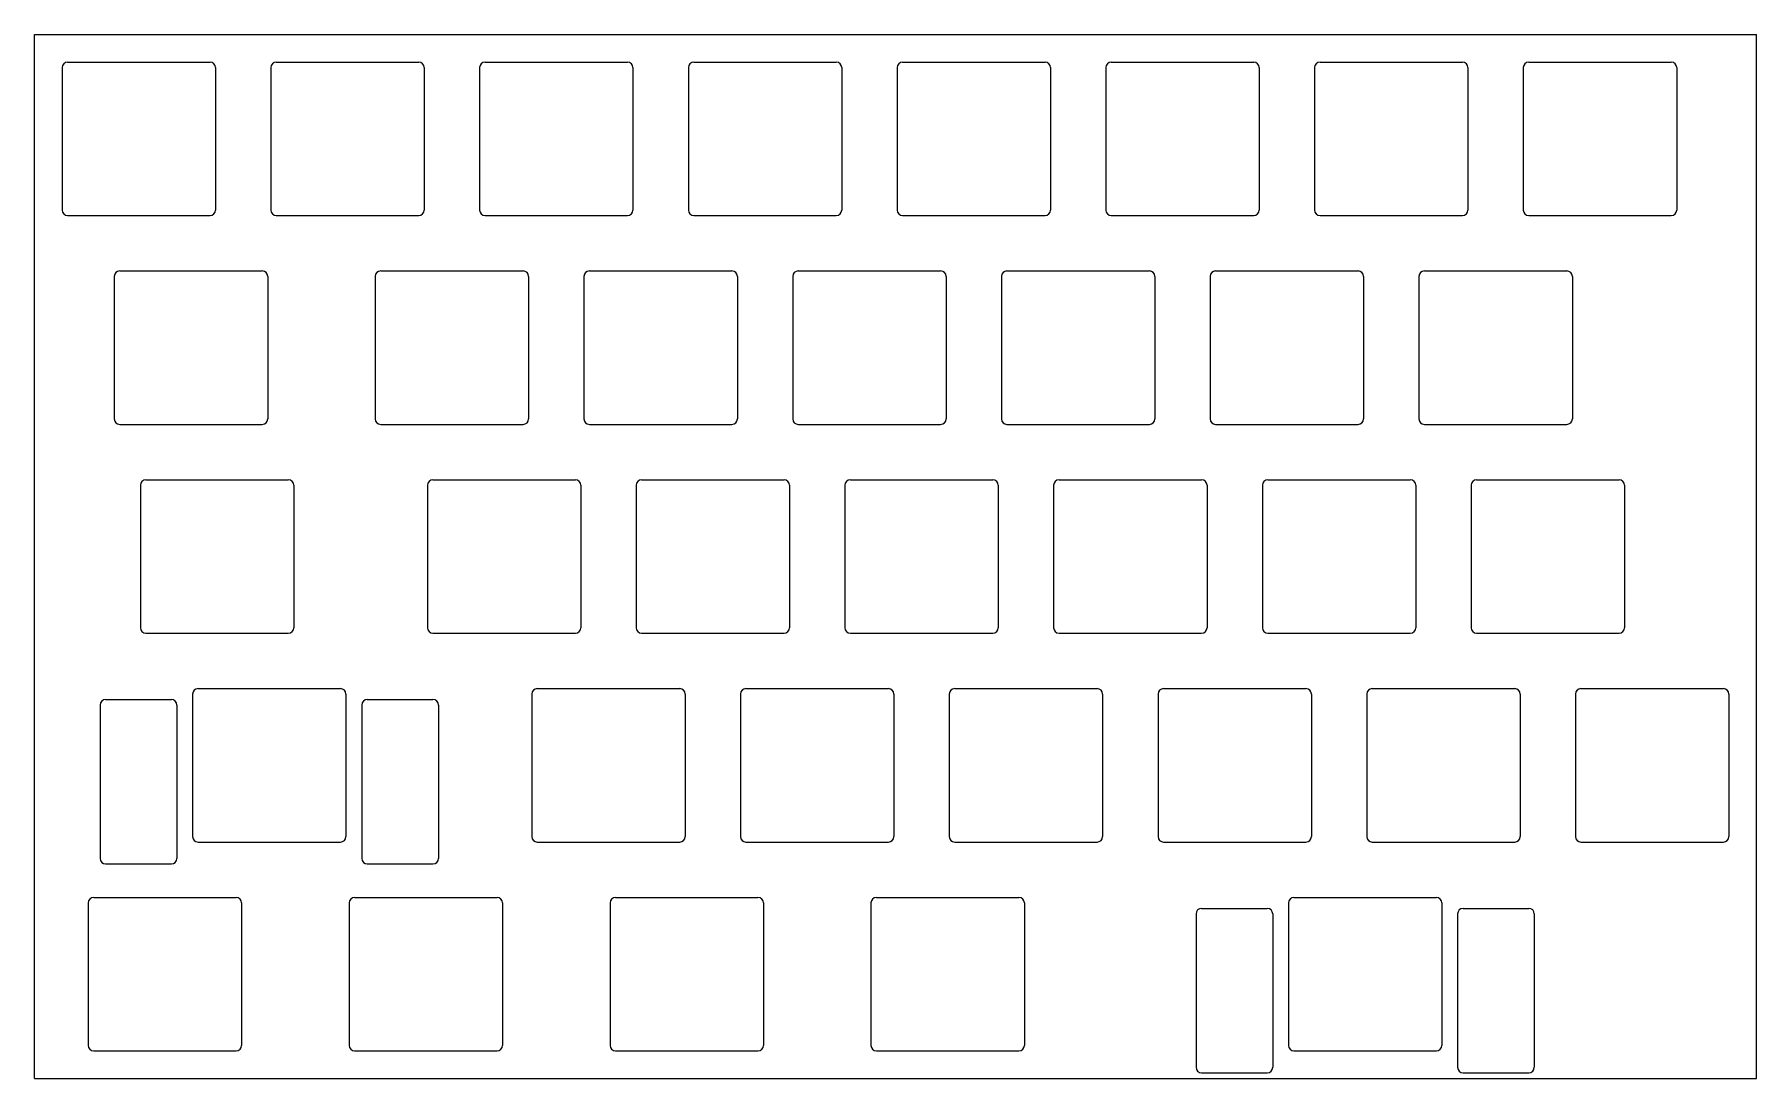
# Model space of a CAD drawing. Header units: millimetres. Extents: x 0 to 157, y -95 to 0.
import ezdxf

# ---------------------------------------------------------------- set-up
doc = ezdxf.new("R2010")
doc.units = ezdxf.units.MM

msp = doc.modelspace()

# ---------------------------------------------------------------- linework, layer by layer
for p, q in [((0, 0), (157.1625, 0)), ((0, -95.25), (0, 0)), ((157.1625, -95.25), (157.1625, 0)), ((2.525, -3.025), (2.525, -16.025)), ((3.025, -2.525), (16.025, -2.525)), ((16.525, -3.025), (16.525, -16.025)), ((21.575, -3.025), (21.575, -16.025)), ((22.075, -2.525), (35.075, -2.525)), ((35.575, -3.025), (35.575, -16.025)), ((40.625, -3.025), (40.625, -16.025)), ((41.125, -2.525), (54.125, -2.525)), ((54.625, -3.025), (54.625, -16.025)), ((59.675, -3.025), (59.675, -16.025)), ((60.175, -2.525), (73.175, -2.525)), ((73.675, -3.025), (73.675, -16.025)), ((78.725, -3.025), (78.725, -16.025)), ((79.225, -2.525), (92.225, -2.525)), ((92.725, -3.025), (92.725, -16.025)), ((97.775, -3.025), (97.775, -16.025)), ((98.275, -2.525), (111.275, -2.525)), ((111.775, -3.025), (111.775, -16.025)), ((116.825, -3.025), (116.825, -16.025)), ((117.325, -2.525), (130.325, -2.525)), ((130.825, -3.025), (130.825, -16.025)), ((135.875, -3.025), (135.875, -16.025)), ((136.375, -2.525), (149.375, -2.525)), ((149.875, -3.025), (149.875, -16.025)), ((3.025, -16.525), (16.025, -16.525)), ((22.075, -16.525), (35.075, -16.525)), ((41.125, -16.525), (54.125, -16.525)), ((60.175, -16.525), (73.175, -16.525)), ((79.225, -16.525), (92.225, -16.525)), ((98.275, -16.525), (111.275, -16.525)), ((117.325, -16.525), (130.325, -16.525)), ((136.375, -16.525), (149.375, -16.525)), ((7.7875, -21.575), (20.7875, -21.575)), ((31.6, -21.575), (44.6, -21.575)), ((50.65, -21.575), (63.65, -21.575)), ((69.7, -21.575), (82.7, -21.575)), ((88.75, -21.575), (101.75, -21.575)), ((107.8, -21.575), (120.8, -21.575)), ((126.85, -21.575), (139.85, -21.575)), ((7.2875, -22.075), (7.2875, -35.075)), ((21.2875, -22.075), (21.2875, -35.075)), ((31.1, -22.075), (31.1, -35.075)), ((45.1, -22.075), (45.1, -35.075)), ((50.15, -22.075), (50.15, -35.075)), ((64.15, -22.075), (64.15, -35.075)), ((69.2, -22.075), (69.2, -35.075)), ((83.2, -22.075), (83.2, -35.075)), ((88.25, -22.075), (88.25, -35.075)), ((102.25, -22.075), (102.25, -35.075)), ((107.3, -22.075), (107.3, -35.075)), ((121.3, -22.075), (121.3, -35.075)), ((126.35, -22.075), (126.35, -35.075)), ((140.35, -22.075), (140.35, -35.075)), ((7.7875, -35.575), (20.7875, -35.575)), ((31.6, -35.575), (44.6, -35.575)), ((50.65, -35.575), (63.65, -35.575)), ((69.7, -35.575), (82.7, -35.575)), ((88.75, -35.575), (101.75, -35.575)), ((107.8, -35.575), (120.8, -35.575)), ((126.85, -35.575), (139.85, -35.575)), ((10.16875, -40.625), (23.16875, -40.625)), ((36.3625, -40.625), (49.3625, -40.625)), ((55.4125, -40.625), (68.4125, -40.625)), ((74.4625, -40.625), (87.4625, -40.625)), ((93.5125, -40.625), (106.5125, -40.625)), ((112.5625, -40.625), (125.5625, -40.625)), ((131.6125, -40.625), (144.6125, -40.625)), ((9.66875, -41.125), (9.66875, -54.125)), ((23.66875, -41.125), (23.66875, -54.125)), ((35.8625, -41.125), (35.8625, -54.125)), ((49.8625, -41.125), (49.8625, -54.125)), ((54.9125, -41.125), (54.9125, -54.125)), ((68.9125, -41.125), (68.9125, -54.125)), ((73.9625, -41.125), (73.9625, -54.125)), ((87.9625, -41.125), (87.9625, -54.125)), ((93.0125, -41.125), (93.0125, -54.125)), ((107.0125, -41.125), (107.0125, -54.125)), ((112.0625, -41.125), (112.0625, -54.125)), ((126.0625, -41.125), (126.0625, -54.125)), ((131.1125, -41.125), (131.1125, -54.125)), ((145.1125, -41.125), (145.1125, -54.125)), ((10.16875, -54.625), (23.16875, -54.625)), ((36.3625, -54.625), (49.3625, -54.625)), ((55.4125, -54.625), (68.4125, -54.625)), ((74.4625, -54.625), (87.4625, -54.625)), ((93.5125, -54.625), (106.5125, -54.625)), ((112.5625, -54.625), (125.5625, -54.625)), ((131.6125, -54.625), (144.6125, -54.625)), ((14.93125, -59.675), (27.93125, -59.675)), ((45.8875, -59.675), (58.8875, -59.675)), ((64.9375, -59.675), (77.9375, -59.675)), ((83.9875, -59.675), (96.9875, -59.675)), ((103.0375, -59.675), (116.0375, -59.675)), ((122.0875, -59.675), (135.0875, -59.675)), ((141.1375, -59.675), (154.1375, -59.675)), ((5.99325, -61.175), (5.99325, -75.175)), ((6.49325, -60.675), (12.49325, -60.675)), ((12.99325, -61.175), (12.99325, -75.175)), ((14.43125, -60.175), (14.43125, -73.175)), ((28.43125, -60.175), (28.43125, -73.175)), ((29.86925, -61.175), (29.86925, -75.175)), ((30.36925, -60.675), (36.36925, -60.675)), ((36.86925, -61.175), (36.86925, -75.175)), ((45.3875, -60.175), (45.3875, -73.175)), ((59.3875, -60.175), (59.3875, -73.175)), ((64.4375, -60.175), (64.4375, -73.175)), ((78.4375, -60.175), (78.4375, -73.175)), ((83.4875, -60.175), (83.4875, -73.175)), ((97.4875, -60.175), (97.4875, -73.175)), ((102.5375, -60.175), (102.5375, -73.175)), ((116.5375, -60.175), (116.5375, -73.175)), ((121.5875, -60.175), (121.5875, -73.175)), ((135.5875, -60.175), (135.5875, -73.175)), ((140.6375, -60.175), (140.6375, -73.175)), ((154.6375, -60.175), (154.6375, -73.175)), ((14.93125, -73.675), (27.93125, -73.675)), ((45.8875, -73.675), (58.8875, -73.675)), ((64.9375, -73.675), (77.9375, -73.675)), ((83.9875, -73.675), (96.9875, -73.675)), ((103.0375, -73.675), (116.0375, -73.675)), ((122.0875, -73.675), (135.0875, -73.675)), ((141.1375, -73.675), (154.1375, -73.675)), ((6.49325, -75.675), (12.49325, -75.675)), ((30.36925, -75.675), (36.36925, -75.675)), ((4.90625, -79.225), (4.90625, -92.225)), ((5.40625, -78.725), (18.40625, -78.725)), ((18.90625, -79.225), (18.90625, -92.225)), ((28.71875, -79.225), (28.71875, -92.225)), ((29.21875, -78.725), (42.21875, -78.725)), ((42.71875, -79.225), (42.71875, -92.225)), ((52.53125, -79.225), (52.53125, -92.225)), ((53.03125, -78.725), (66.03125, -78.725)), ((66.53125, -79.225), (66.53125, -92.225)), ((76.34375, -79.225), (76.34375, -92.225)), ((76.84375, -78.725), (89.84375, -78.725)), ((90.34375, -79.225), (90.34375, -92.225)), ((106.50575, -79.725), (112.50575, -79.725)), ((114.44375, -79.225), (114.44375, -92.225)), ((114.94375, -78.725), (127.94375, -78.725)), ((128.44375, -79.225), (128.44375, -92.225)), ((130.38175, -79.725), (136.38175, -79.725)), ((106.00575, -80.225), (106.00575, -94.225)), ((113.00575, -80.225), (113.00575, -94.225)), ((129.88175, -80.225), (129.88175, -94.225)), ((136.88175, -80.225), (136.88175, -94.225)), ((5.40625, -92.725), (18.40625, -92.725)), ((29.21875, -92.725), (42.21875, -92.725)), ((53.03125, -92.725), (66.03125, -92.725)), ((76.84375, -92.725), (89.84375, -92.725)), ((114.94375, -92.725), (127.94375, -92.725)), ((0, -95.25), (157.1625, -95.25)), ((106.50575, -94.725), (112.50575, -94.725)), ((130.38175, -94.725), (136.38175, -94.725))]:
    msp.add_line(p, q)
for centre, start, end in [((3.025, -3.025), 90, 180), ((16.025, -3.025), 0, 90), ((22.075, -3.025), 90, 180), ((35.075, -3.025), 0, 90), ((41.125, -3.025), 90, 180), ((54.125, -3.025), 0, 90), ((60.175, -3.025), 90, 180), ((73.175, -3.025), 0, 90), ((79.225, -3.025), 90, 180), ((92.225, -3.025), 0, 90), ((98.275, -3.025), 90, 180), ((111.275, -3.025), 0, 90), ((117.325, -3.025), 90, 180), ((130.325, -3.025), 0, 90), ((136.375, -3.025), 90, 180), ((149.375, -3.025), 0, 90), ((3.025, -16.025), 180, 270), ((16.025, -16.025), 270, 0), ((22.075, -16.025), 180, 270), ((35.075, -16.025), 270, 0), ((41.125, -16.025), 180, 270), ((54.125, -16.025), 270, 0), ((60.175, -16.025), 180, 270), ((73.175, -16.025), 270, 0), ((79.225, -16.025), 180, 270), ((92.225, -16.025), 270, 0), ((98.275, -16.025), 180, 270), ((111.275, -16.025), 270, 0), ((117.325, -16.025), 180, 270), ((130.325, -16.025), 270, 0), ((136.375, -16.025), 180, 270), ((149.375, -16.025), 270, 0), ((7.7875, -22.075), 90, 180), ((20.7875, -22.075), 0, 90), ((31.6, -22.075), 90, 180), ((44.6, -22.075), 0, 90), ((50.65, -22.075), 90, 180), ((63.65, -22.075), 0, 90), ((69.7, -22.075), 90, 180), ((82.7, -22.075), 0, 90), ((88.75, -22.075), 90, 180), ((101.75, -22.075), 0, 90), ((107.8, -22.075), 90, 180), ((120.8, -22.075), 0, 90), ((126.85, -22.075), 90, 180), ((139.85, -22.075), 0, 90), ((7.7875, -35.075), 180, 270), ((20.7875, -35.075), 270, 0), ((31.6, -35.075), 180, 270), ((44.6, -35.075), 270, 0), ((50.65, -35.075), 180, 270), ((63.65, -35.075), 270, 0), ((69.7, -35.075), 180, 270), ((82.7, -35.075), 270, 0), ((88.75, -35.075), 180, 270), ((101.75, -35.075), 270, 0), ((107.8, -35.075), 180, 270), ((120.8, -35.075), 270, 0), ((126.85, -35.075), 180, 270), ((139.85, -35.075), 270, 0), ((10.16875, -41.125), 90, 180), ((23.16875, -41.125), 0, 90), ((36.3625, -41.125), 90, 180), ((49.3625, -41.125), 0, 90), ((55.4125, -41.125), 90, 180), ((68.4125, -41.125), 0, 90), ((74.4625, -41.125), 90, 180), ((87.4625, -41.125), 0, 90), ((93.5125, -41.125), 90, 180), ((106.5125, -41.125), 0, 90), ((112.5625, -41.125), 90, 180), ((125.5625, -41.125), 0, 90), ((131.6125, -41.125), 90, 180), ((144.6125, -41.125), 0, 90), ((10.16875, -54.125), 180, 270), ((23.16875, -54.125), 270, 0), ((36.3625, -54.125), 180, 270), ((49.3625, -54.125), 270, 0), ((55.4125, -54.125), 180, 270), ((68.4125, -54.125), 270, 0), ((74.4625, -54.125), 180, 270), ((87.4625, -54.125), 270, 0), ((93.5125, -54.125), 180, 270), ((106.5125, -54.125), 270, 0), ((112.5625, -54.125), 180, 270), ((125.5625, -54.125), 270, 0), ((131.6125, -54.125), 180, 270), ((144.6125, -54.125), 270, 0), ((14.93125, -60.175), 90, 180), ((27.93125, -60.175), 0, 90), ((45.8875, -60.175), 90, 180), ((58.8875, -60.175), 0, 90), ((64.9375, -60.175), 90, 180), ((77.9375, -60.175), 0, 90), ((83.9875, -60.175), 90, 180), ((96.9875, -60.175), 0, 90), ((103.0375, -60.175), 90, 180), ((116.0375, -60.175), 0, 90), ((122.0875, -60.175), 90, 180), ((135.0875, -60.175), 0, 90), ((141.1375, -60.175), 90, 180), ((154.1375, -60.175), 0, 90), ((6.49325, -61.175), 90, 180), ((12.49325, -61.175), 0, 90), ((30.36925, -61.175), 90, 180), ((36.36925, -61.175), 0, 90), ((14.93125, -73.175), 180, 270), ((27.93125, -73.175), 270, 0), ((45.8875, -73.175), 180, 270), ((58.8875, -73.175), 270, 0), ((64.9375, -73.175), 180, 270), ((77.9375, -73.175), 270, 0), ((83.9875, -73.175), 180, 270), ((96.9875, -73.175), 270, 0), ((103.0375, -73.175), 180, 270), ((116.0375, -73.175), 270, 0), ((122.0875, -73.175), 180, 270), ((135.0875, -73.175), 270, 0), ((141.1375, -73.175), 180, 270), ((154.1375, -73.175), 270, 0), ((6.49325, -75.175), 180, 270), ((12.49325, -75.175), 270, 0), ((30.36925, -75.175), 180, 270), ((36.36925, -75.175), 270, 0), ((5.40625, -79.225), 90, 180), ((18.40625, -79.225), 0, 90), ((29.21875, -79.225), 90, 180), ((42.21875, -79.225), 0, 90), ((53.03125, -79.225), 90, 180), ((66.03125, -79.225), 0, 90), ((76.84375, -79.225), 90, 180), ((89.84375, -79.225), 0, 90), ((106.50575, -80.225), 90, 180), ((112.50575, -80.225), 0, 90), ((114.94375, -79.225), 90, 180), ((127.94375, -79.225), 0, 90), ((130.38175, -80.225), 90, 180), ((136.38175, -80.225), 0, 90), ((5.40625, -92.225), 180, 270), ((18.40625, -92.225), 270, 0), ((29.21875, -92.225), 180, 270), ((42.21875, -92.225), 270, 0), ((53.03125, -92.225), 180, 270), ((66.03125, -92.225), 270, 0), ((76.84375, -92.225), 180, 270), ((89.84375, -92.225), 270, 0), ((114.94375, -92.225), 180, 270), ((127.94375, -92.225), 270, 0), ((106.50575, -94.225), 180, 270), ((112.50575, -94.225), 270, 0), ((130.38175, -94.225), 180, 270), ((136.38175, -94.225), 270, 0)]:
    msp.add_arc(centre, 0.5, start, end)

doc.saveas('drawing.dxf')
